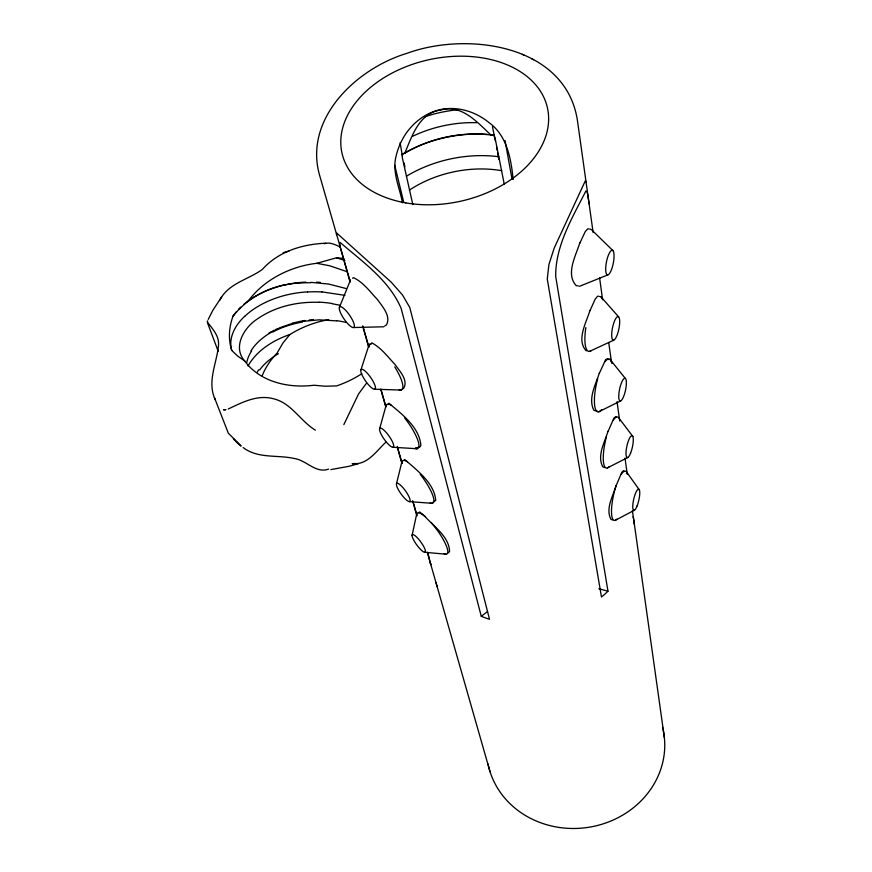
<?xml version="1.0" encoding="UTF-8"?>
<svg xmlns="http://www.w3.org/2000/svg" width="872" height="872" viewBox="0 0 872 872"><rect width="100%" height="100%" fill="white"/><g stroke="black" fill="none" stroke-linecap="round" stroke-linejoin="round"><path stroke-width="1.31" d="M624.134 471.283L623.48 470.706L621.769 472.362L616.101 485.748A25.255 6.268 -77.1 0 0 611.512 512.431A25.255 6.268 -77.1 0 0 616.896 519.113M608.013 431.553L613.942 418.102L615.741 416.653L616.449 417.383M599.326 373.358L605.539 359.863L607.446 358.654L608.198 359.569M589.973 310.705L595.14 299.227L597.603 296.218L598.53 296.273M579.869 243.048L585.308 231.505L587.913 228.747L588.905 228.998M215.286 399.812C206.708 381.794 216.899 363.21 218.545 345.05C219.275 335.644 212.212 328.635 207.242 321.801L207.678 320.82M370.796 344.571L371.821 342.838C381.26 347.917 388.029 357.03 395.256 364.779C399.703 371.243 408.39 380.029 403.736 388.28L401.927 389.239M412.053 535.506L416.533 514.753A25.233 6.039 53.9 0 1 425.067 516.54C434.114 526.852 449.287 536.771 449.56 551.595L448.393 552.837M396.575 483.47L401.665 462.716A26.051 6.486 54.2 0 1 407.486 461.833M387.866 404.663L388.945 403.311C402.047 414.167 419.563 427.476 420.882 445.527L419.705 447.118L415.595 447.837M379.723 428.479L386.176 405.12M412.827 204.637L402.395 158.05L402.265 154.3L404.772 153.243C412.042 136.065 419.149 112.957 440.676 110.046C461.55 103.921 477.333 122.287 490.936 135.029L493.759 134.953L495.165 138.441L504.223 184.047M360.975 369.761L368.998 344.909M403.747 460.58L404.87 459.555C417.11 470.564 434.365 483.001 435.728 500.419L432.795 502.446M616.112 485.377C613.147 495.961 605.277 508.54 610.912 519.276L612.526 519.963M608.024 431.171C604.776 442.257 596.819 455.435 602.705 466.727L604.394 467.566M599.337 372.965C595.772 384.607 587.739 398.439 593.908 410.341L597.68 411.344M589.984 310.301C586.496 322.466 575.923 339.993 586.289 350.86M579.891 242.645C575.945 255.561 565.394 273.895 576.174 285.613L578.387 285.94M339.415 307.315L350.49 279.999M418.56 512.714L419.715 511.984L425.373 516.671M208.245 319.381L212.877 310.236L221.553 297.08M248.019 365.946C256.935 350.304 273.198 340.243 289.853 334.521A87.353 66.981 -17.7 0 1 320.1 321.474L328.711 319.577M257.273 372.061L258.69 369.761M343.841 424.61L358.599 393.882L366.469 383.244M219.624 300.502C228.093 283.335 248.03 279.803 262.309 269.459C278.462 251.452 301.974 244.28 325.768 243.201M250.951 350.838C256.15 342.652 263.922 336.407 272.282 331.643M234.688 313.855L233.053 316.176C245.828 299.881 264.641 288.97 284.817 284.795M235.287 313.092L236.486 311.577M289.853 334.521L282.986 342.947L277.056 353.127A77.128 59.1 -17.7 0 0 262.145 375.908M238.47 309.364L240.607 307.195M244.694 316.296C235.516 324.711 228.072 337.66 231.723 350.424L237.707 356.103L244.76 361.008A80.039 59.536 -17.5 0 0 314.029 385.228L325.147 386.231L336.614 385.904A86.197 64.147 -17.5 0 0 361.847 373.685M385.915 442.18C376.126 451.184 367.504 465.365 352.201 463.632L356.19 463.501M243.735 304.404L245.381 303.042A99.899 55.928 -0.6 0 1 253.632 297.298M352.604 278.233L353.356 277.623C363.264 282.136 370.099 291.815 377.478 299.576C382.35 306.552 391.147 315.86 386.525 324.842L384.683 326.008M349.988 281.645L340.342 247.604L339.59 243.266L340.167 242.492C362.556 261.785 389.403 280.468 401.207 308.59L481.268 616.297L487.612 611.446M253.643 297.308C269.328 287.847 287.531 282.953 305.767 282.114M268.805 333.191L270.985 331.927M615.349 520.268L634.456 510.207M272.119 331.327L274.386 330.15M607.326 467.948L627.796 457.495M598.726 411.813L620.646 400.913M275.552 329.605L277.896 328.504M585.831 327.61A28.035 7.804 -78.3 0 0 589.483 351.427L613.714 340.178M589.472 351.427L591.271 350.609M279.105 327.992L292.916 323.207M607.817 274.909L579.499 286.299M228.246 409.001C242.1 402.395 257.316 394.471 273.121 398.668C291.237 402.711 300.339 421.045 315.37 430.179M247.953 301.505A80.039 59.536 -17.5 0 1 316.787 263.311L336.505 257.796A86.71 64.506 -17.5 0 1 343.732 258.537M283.182 252.662L289.035 251.103M328.624 469.092C315.795 473.845 306.421 460.176 294.322 458.498C277.285 454.65 258.003 458.912 243.146 447.565M358.316 463.708L349.203 466.269L330.848 469.594M324.133 243.746C329.583 241.827 335.055 244.585 339.927 246.831M302.028 321.441L319.098 319.839L336.679 320.874M309.189 320.013L313.419 319.544M307.522 291.891C288.36 292.981 269.23 298.595 253.272 309.429A100.018 55.634 -1.4 0 0 244.76 316.318M383.8 326.782L353.574 327.534A12.459 3.346 55.5 0 1 340.451 312.612A12.459 3.346 55.5 0 1 346.489 311.217A12.459 3.346 55.5 0 1 353.574 327.534M318.88 302.355C297.385 301.483 275.171 306.562 257.36 318.956C244.182 327.327 232.192 347.198 244.76 361.008M399.18 389.991L401.098 390.046A27.893 7.532 55 0 0 394.765 366.905M374.6 389.239A11.99 3.107 55 0 0 367.908 373.914A11.99 3.107 55 0 0 361.891 374.622A11.99 3.107 55 0 0 374.6 389.239L401.098 390.046M310.77 282.343L328.7 284.065L346.249 288.567M392.858 447.26A11.576 2.889 54.6 0 0 386.525 432.839A11.576 2.889 54.6 0 0 380.541 432.948A11.576 2.889 54.6 0 0 392.858 447.26L417.132 448.731M409.251 501.618A11.194 2.692 54.2 0 0 403.224 488.004A11.194 2.692 54.2 0 0 397.305 487.59A11.194 2.692 54.2 0 0 409.251 501.618L432.054 503.297M321.932 291.891L344.952 295.346M424.533 552.281A10.845 2.507 53.9 0 0 418.789 539.387A10.845 2.507 53.9 0 0 412.936 538.536A10.845 2.507 53.9 0 0 424.533 552.281L445.952 554.189M316.787 263.311L329.627 265.753L346.925 271.639M332.33 303.739L340.102 305.309M598.857 588.774L607.969 591.172L555.704 276.566C555.257 245.85 572.403 217.629 585.864 191.044L586.78 191.502L587.564 193.867L589.199 203.994M336.505 257.796L344.865 260.51M593.124 232.508L577.58 121.524C566.713 44.614 467.381 31.109 406.875 53.356C356.463 68.507 302.933 118.941 319.806 176.002L350.272 281.885M589.941 229.031L591.587 229.772L612.831 250.547A12.557 3.477 -78.8 0 1 610.956 270.92A12.557 3.477 -78.8 0 1 605.822 266.298A12.557 3.477 -78.8 0 1 612.831 250.547M522.361 54.347L523.985 55.121M531.822 58.882L533.599 59.732M214.447 397.654L228.311 433.166L241.108 446.061L236.018 441.526M237.533 442.998L233.434 438.834L234.677 440.153M601.102 297.003L618.542 316.765A12.066 3.237 -78.3 0 1 616.711 336.102A12.066 3.237 -78.3 0 1 611.828 332.297A12.066 3.237 -78.3 0 1 618.542 316.765M609.931 359.319L625.289 378.361A11.63 3.008 -77.8 0 1 623.513 396.771A11.63 3.008 -77.8 0 1 618.88 393.686A11.63 3.008 -77.8 0 1 625.289 378.361M632.854 436.48L619.262 418.549A26.106 6.725 -77.4 0 0 613.354 420.042M626.848 472.384L639.329 489.846M431.269 522.568L431.422 522.895A25.233 6.039 53.9 0 1 446.213 545.567A25.233 6.039 53.9 0 1 444.12 553.72M207.492 322.825L218.294 351.471M430.168 562.342L437.155 586.682M362.959 326.302L368.921 347.198M380.868 388.999L385.718 405.971M397.283 446.464L402.134 463.446M412.947 501.324L417.056 515.69M427.498 552.259L428.991 557.491M362.665 325.997L368.627 346.871M380.933 389.926L385.773 406.886M397.338 447.325L401.807 462.978M412.62 500.811L416.718 515.167M427.531 553.001L430.888 564.74A104.193 86.906 -10.6 0 1 428.948 557.448M436 582.638L489.999 771.611M492.495 126.767L495.329 140.708M394.711 165.2L403.714 202.206M402.493 202.827C399.67 187.665 392.029 172.34 395.964 156.633C397.556 149.504 400.368 142.681 404.118 136.414C412.183 123.225 425.253 112.859 440.524 109.578C457.658 105.959 475.763 111.66 489.094 122.669C507.123 135.749 511.068 158.878 513.172 179.556M336.527 234.666L336.516 232.868L391.114 282.059L402.483 294.954L409.807 307.554L489.508 619.262A104.193 86.906 -10.6 0 1 481.268 616.297M402.395 156.23L400.128 142.714M403.976 162.846L404.924 166.814M586.224 182.324L585.374 180.689L554.178 248.139L548.902 264.554L547.278 279.073L601.495 597.058A104.139 86.862 -10.6 0 0 607.969 591.183M496.571 147.39L497.073 150.06M497.563 152.731L498.806 159.402M505.019 140.457L512.038 179.218M633.999 521.554L664.388 737.767M599.62 277.95L602.617 299.826M608.711 342.5L611.555 362.676M617.049 401.676L619.698 421.002M625.006 458.149L627.284 474.292M632.396 510.6L634.293 524.05A104.139 86.862 -10.6 0 0 633.159 516.606M231.734 350.413A86.688 64.463 -17.5 0 1 233.02 316.165M246.754 362.632A89.238 44.319 -9.8 0 1 251.659 350.882M259.682 369.913A88.77 46.423 -3.8 0 1 278.364 353.727M272.827 332.047A88.464 56.92 7.7 0 1 302.399 322.095M284.915 284.959A90.176 63.046 11.3 0 1 297.603 283.019M292.839 323.087A99.245 68.757 8.4 0 1 296.807 322.084M297.81 321.855A99.245 68.757 8.4 0 1 300.84 321.223M301.865 321.016A99.245 68.757 8.4 0 1 304.949 320.482M297.679 283.215A90.405 64.016 11.8 0 1 310.835 282.746M336.69 320.678A87.353 73.695 14.7 0 1 346.053 322.411M318.858 302.148A90.067 69.008 15.2 0 1 332.341 303.532M307.543 291.967A99.724 73.88 11.1 0 1 321.942 291.967M316.591 282.157A100.062 74.098 10.9 0 1 320.209 282.343M662.524 727.117A89.238 81.085 -7.8 0 1 593.516 826.394A89.238 81.085 -7.8 0 1 487.993 763.774M621.224 474.357A25.255 6.268 -77.1 0 1 627.611 474.499M599.554 296.469A28.035 7.804 -78.3 0 1 602.367 298.704M604.917 361.749A27.021 7.238 -77.8 0 1 611.97 363.341M601.658 409.611A27.021 7.238 -77.8 0 1 594.671 405.524A27.021 7.238 -77.8 0 1 597.712 378.579M608.961 466.88A26.106 6.725 -77.4 0 1 603.38 461.223A26.106 6.725 -77.4 0 1 606.465 436.643M420.239 474.368A26.051 6.486 54.2 0 1 432.861 495.656A26.051 6.486 54.2 0 1 430.179 502.948M368.573 346.947A27.893 7.532 55 0 1 370.164 343.83M404.695 418.004A26.923 6.987 54.5 0 1 417.819 440.24A26.923 6.987 54.5 0 1 415.236 448.513M385.718 406.919A26.923 6.987 54.5 0 1 391.572 405.404M409.36 190.118A98.907 72.136 -12 0 1 501.727 170.672M406.472 176.199A109.055 79.297 -12 0 1 498.817 156.731M404.772 153.243A100.847 72.311 -12.1 0 1 490.936 135.029M402.265 154.3A110.373 79.406 -12.1 0 1 487.328 134.353M491.198 134.68A110.373 79.406 -12.1 0 1 493.759 134.953M412.674 136.272A101.49 72.354 -12.2 0 1 476.821 122.68M424.501 116.837A111.91 79.516 -12.2 0 1 458.203 109.676M225.728 409.687L223.668 409.786L225.728 409.687M637.083 505.967A10.856 2.605 -77.1 0 0 638.784 489.203A10.856 2.605 -77.1 0 0 632.887 504.071A10.856 2.605 -77.1 0 0 637.083 505.967M405.753 202.882A105.196 72.518 -12.3 0 0 547.616 108.717A105.196 72.518 -12.3 0 0 380.737 79.799A105.196 72.518 -12.3 0 0 405.753 202.882M630.532 453.287A11.227 2.801 -77.5 0 0 632.276 435.749A11.227 2.801 -77.5 0 0 626.129 450.857A11.227 2.801 -77.5 0 0 630.532 453.287"/></g></svg>
